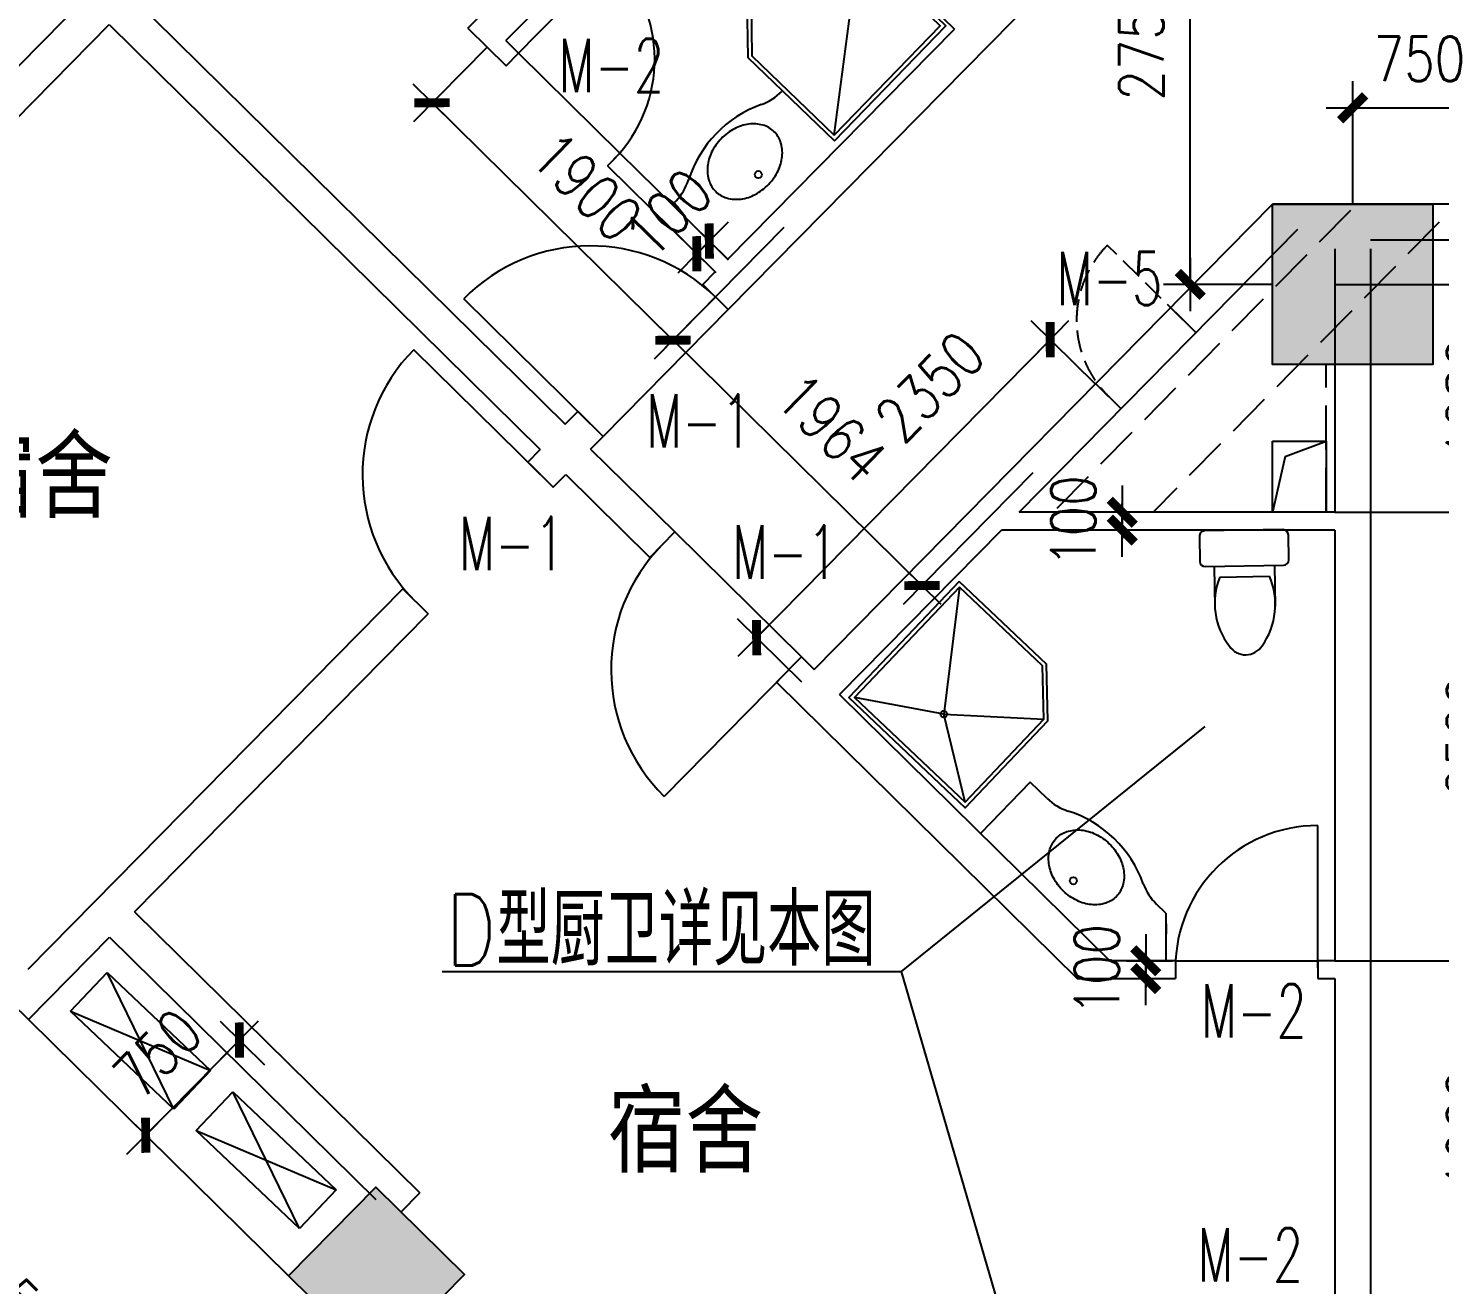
# Model space of a CAD drawing. Extents: x -357449 to -117302, y 127569 to 244935.
# Drawn here: x -330711 to -322782, y 213122 to 220181 of the extents above; entities that cross this region are included whole.
import ezdxf
from ezdxf.enums import TextEntityAlignment as Align

# ---------------------------------------------------------------- set-up
doc = ezdxf.new("R2010")
doc.units = 0
doc.header["$MEASUREMENT"] = 0
doc.linetypes.add('DASH', pattern=[0.35, 0.25, -0.1])
doc.layers.get('0').update_dxf_attribs({"linetype": 'CONTINUOUS'})
doc.layers.get('DEFPOINTS').update_dxf_attribs({"linetype": 'CONTINUOUS'})
for name, color, linetype in [('1', 8, 'CONTINUOUS'), ('COLUMN', 4, 'CONTINUOUS'), ('DIM', 7, 'CONTINUOUS'), ('F', 31, 'CONTINUOUS'), ('WALL', 1, 'CONTINUOUS'), ('WINDOW', 4, 'CONTINUOUS'), ('WINDOWS', 4, 'CONTINUOUS'), ('阳台', 4, 'CONTINUOUS')]:
    doc.layers.add(name, color=color, linetype=linetype)
doc.layers.add('AXIS', color=3, linetype='CONTINUOUS', lineweight=9)
doc.styles.add('_HZTXT', font='txt.shx', dxfattribs={"bigfont": 'fs.shx'})
doc.styles.add('CHINA', font='SimSun.ttf', dxfattribs={"width": 0.85, "height": 150})
doc.styles.add('DIM_FONT', font='SIMPLEX.shx', dxfattribs={"width": 0.8})
doc.styles.add('FS', font='txt.shx', dxfattribs={"width": 0.66, "height": 150, "bigfont": 'fs.shx'})
doc.dimstyles.new('DIMN-200', dxfattribs={"dimtxt": 300, "dimasz": 1, "dimexe": 250, "dimexo": 0, "dimgap": 150, "dimtad": 1, "dimdec": 0, "dimdsep": 46, "dimtxsty": 'DIM_FONT', "dimblk": '_DIMX', "dimcen": 2.5, "dimclrd": 256, "dimclre": 256, "dimclrt": 4, "dimadec": 0, "dimazin": 0, "dimtfac": 1, "dimtdec": 0, "dimtix": 1, "dimtmove": 2, "dimatfit": 3, "dimldrblk": '_DIMX', "dimfxl": 0, "dimtolj": 1, "dimtzin": 0, "dimarcsym": 0})
doc.dimstyles.get("Standard").update_dxf_attribs({"dimtxt": 375, "dimasz": 1, "dimexe": 150, "dimexo": 0, "dimgap": 200, "dimtad": 1, "dimdec": 0, "dimzin": 0, "dimdsep": 46, "dimtxsty": 'DIM_FONT', "dimblk1": '_DIMX', "dimblk2": '_DIMX', "dimsah": 1, "dimcen": 200, "dimclrd": 256, "dimclre": 256, "dimclrt": 4, "dimadec": 0, "dimazin": 0, "dimtfac": 1, "dimtdec": 0, "dimtix": 1, "dimtmove": 2, "dimatfit": 3, "dimldrblk": '_DIMX', "dimfxl": 0, "dimtolj": 1, "dimtzin": 0, "dimarcsym": 0})

# ---------------------------------------------------------------- blocks, each defined once
blk = doc.blocks.new('_DIMX')
blk.add_line((-150, 0), (150, 0))
at = {"const_width": 50}
blk.add_lwpolyline([(-70, -70), (70, 70)], dxfattribs=at)
blk = doc.blocks.new('*D34')
at = {"linetype": 'ByBlock'}
for p, q in [((-327270.3, 220512.9), (-329147.4, 218608)), ((-329041.4, 218714.2), (-315972, 205835.5)), ((-314199.5, 207632.8), (-316076.5, 205728))]:
    blk.add_line(p, q, dxfattribs=at)
at = {"layer": 'DEFPOINTS', "color": 0, "linetype": 'ByBlock'}
for p in [(-327270.3, 220512.9), (-314199.5, 207632.8), (-315971.3, 205834.8)]:
    blk.add_point(p, dxfattribs=at)
at = {"linetype": 'ByBlock'}
for p, rotation in [((-329042.1, 218714.9), 135.4212849045239), ((-315971.3, 205834.8), 315.4212849045239)]:
    blk.add_blockref('_DIMX', p, dxfattribs=dict(at, rotation=rotation))
at = {"color": 4, "linetype": 'ByBlock', "insert": (-322313.7, 212470.7), "char_height": 250, "attachment_point": 5, "rotation": 315.42128, "style": 'DIM_FONT'}
blk.add_mtext('\\A1;18351', dxfattribs=at)
blk = doc.blocks.new('*D38')
at = {"linetype": 'ByBlock'}
for p, q in [((-321945.1, 214234.3), (-322798.3, 213368.5)), ((-322692.3, 213474.6), (-320913, 211721.3)), ((-320164.3, 212479.6), (-321017.6, 211613.7))]:
    blk.add_line(p, q, dxfattribs=at)
at = {"layer": 'DEFPOINTS', "color": 0, "linetype": 'ByBlock'}
for p in [(-321945.1, 214234.3), (-320164.3, 212479.6), (-320912.3, 211720.6)]:
    blk.add_point(p, dxfattribs=at)
at = {"linetype": 'ByBlock'}
for p, rotation in [((-322693, 213475.3), 135.4212849048249), ((-320912.3, 211720.6), 315.4212849048249)]:
    blk.add_blockref('_DIMX', p, dxfattribs=dict(at, rotation=rotation))
at = {"color": 4, "linetype": 'ByBlock', "insert": (-321609.6, 212793.8), "char_height": 250, "attachment_point": 5, "rotation": 315.42128, "style": 'DIM_FONT'}
blk.add_mtext('\\A1;2500', dxfattribs=at)
blk = doc.blocks.new('*D41')
at = {"linetype": 'ByBlock'}
for p, q in [((-321429.6, 214757.4), (-322236.8, 213938.3)), ((-322130.8, 214044.4), (-320600.8, 212536.8)), ((-319898.2, 213248.4), (-320705.3, 212429.2))]:
    blk.add_line(p, q, dxfattribs=at)
at = {"layer": 'DEFPOINTS', "color": 0, "linetype": 'ByBlock'}
for p in [(-321429.6, 214757.4), (-319898.2, 213248.4), (-320600.1, 212536.1)]:
    blk.add_point(p, dxfattribs=at)
at = {"linetype": 'ByBlock'}
for p, rotation in [((-322131.5, 214045.1), 135.421284904819), ((-320600.1, 212536.1), 315.421284904819)]:
    blk.add_blockref('_DIMX', p, dxfattribs=dict(at, rotation=rotation))
at = {"color": 4, "linetype": 'ByBlock', "insert": (-321172.8, 213486.5), "char_height": 250, "attachment_point": 5, "rotation": 315.42128, "style": 'DIM_FONT'}
blk.add_mtext('\\A1;2150', dxfattribs=at)
blk = doc.blocks.new('*D385')
at = {"linetype": 'ByBlock'}
for p, q in [((-318467.3, 220470.5), (-318881.1, 220050.6)), ((-318775.2, 220156.7), (-317423.2, 218824.6)), ((-317114, 219137), (-317527.8, 218717))]:
    blk.add_line(p, q, dxfattribs=at)
at = {"layer": 'DEFPOINTS', "color": 0, "linetype": 'ByBlock'}
for p in [(-318467.3, 220470.5), (-317114, 219137), (-317422.5, 218823.9)]:
    blk.add_point(p, dxfattribs=at)
at = {"linetype": 'ByBlock'}
for p, rotation in [((-318775.9, 220157.4), 135.421284903985), ((-317422.5, 218823.9), 315.421284903985)]:
    blk.add_blockref('_DIMX', p, dxfattribs=dict(at, rotation=rotation))
at = {"color": 4, "linetype": 'ByBlock', "insert": (-317906.2, 219686.5), "char_height": 250, "attachment_point": 5, "rotation": 315.42128, "style": 'DIM_FONT'}
blk.add_mtext('\\A1;1900', dxfattribs=at)
blk = doc.blocks.new('*D55')
at = {"linetype": 'ByBlock'}
for p, q in [((-316214.2, 220050.1), (-316943.1, 219310.4)), ((-316837.1, 219416.6), (-315439.8, 218039.7)), ((-314815.5, 218671.8), (-315544.4, 217932.2))]:
    blk.add_line(p, q, dxfattribs=at)
at = {"layer": 'DEFPOINTS', "color": 0, "linetype": 'ByBlock'}
for p in [(-316214.2, 220050.1), (-314815.5, 218671.8), (-315439.1, 218039)]:
    blk.add_point(p, dxfattribs=at)
at = {"linetype": 'ByBlock'}
for p, rotation in [((-316837.8, 219417.3), 135.4212849041668), ((-315439.1, 218039), 315.4212849041669)]:
    blk.add_blockref('_DIMX', p, dxfattribs=dict(at, rotation=rotation))
at = {"color": 4, "linetype": 'ByBlock', "insert": (-315945.4, 218924), "char_height": 250, "attachment_point": 5, "rotation": 315.42128, "style": 'DIM_FONT'}
blk.add_mtext('\\A1;1964', dxfattribs=at)
blk = doc.blocks.new('*D388')
at = {"linetype": 'ByBlock'}
for p, q in [((-313703.9, 215337.3), (-312525.5, 215337.3)), ((-312675.5, 215336.3), (-312675.5, 213438.3)), ((-313703.9, 213437.3), (-312525.5, 213437.3))]:
    blk.add_line(p, q, dxfattribs=at)
at = {"layer": 'DEFPOINTS', "color": 0, "linetype": 'ByBlock'}
for p in [(-313703.9, 215337.3), (-313703.9, 213437.3), (-312675.5, 213437.3)]:
    blk.add_point(p, dxfattribs=at)
at = {"linetype": 'ByBlock'}
for p, rotation in [((-312675.5, 215337.3), 90), ((-312675.5, 213437.3), 270)]:
    blk.add_blockref('_DIMX', p, dxfattribs=dict(at, rotation=rotation))
at = {"color": 4, "linetype": 'ByBlock', "insert": (-312950.5, 214387.3), "char_height": 250, "attachment_point": 5, "rotation": 90, "style": 'DIM_FONT'}
blk.add_mtext('\\A1;1900', dxfattribs=at)
blk = doc.blocks.new('*D387')
at = {"linetype": 'ByBlock'}
for p, q in [((-313703.9, 217857.3), (-312525.5, 217857.3)), ((-312675.5, 217856.3), (-312675.5, 215338.3)), ((-313703.9, 215337.3), (-312525.5, 215337.3))]:
    blk.add_line(p, q, dxfattribs=at)
at = {"layer": 'DEFPOINTS', "color": 0, "linetype": 'ByBlock'}
for p in [(-313703.9, 217857.3), (-313703.9, 215337.3), (-312675.5, 215337.3)]:
    blk.add_point(p, dxfattribs=at)
at = {"linetype": 'ByBlock'}
for p, rotation in [((-312675.5, 217857.3), 90), ((-312675.5, 215337.3), 270)]:
    blk.add_blockref('_DIMX', p, dxfattribs=dict(at, rotation=rotation))
at = {"color": 4, "linetype": 'ByBlock', "insert": (-312950.5, 216597.3), "char_height": 250, "attachment_point": 5, "rotation": 90, "style": 'DIM_FONT'}
blk.add_mtext('\\A1;2520', dxfattribs=at)
blk = doc.blocks.new('*D386')
at = {"linetype": 'ByBlock'}
for p, q in [((-313703.9, 219137.3), (-312525.5, 219137.3)), ((-312675.5, 217858.3), (-312675.5, 219136.3)), ((-313703.9, 217857.3), (-312525.5, 217857.3))]:
    blk.add_line(p, q, dxfattribs=at)
at = {"layer": 'DEFPOINTS', "color": 0, "linetype": 'ByBlock'}
for p in [(-313703.9, 219137.3), (-312675.5, 219137.3), (-313703.9, 217857.3)]:
    blk.add_point(p, dxfattribs=at)
at = {"linetype": 'ByBlock'}
for p, rotation in [((-312675.5, 219137.3), 90), ((-312675.5, 217857.3), 270)]:
    blk.add_blockref('_DIMX', p, dxfattribs=dict(at, rotation=rotation))
at = {"color": 4, "linetype": 'ByBlock', "insert": (-312950.5, 218497.3), "char_height": 250, "attachment_point": 5, "rotation": 90, "style": 'DIM_FONT'}
blk.add_mtext('\\A1;1280', dxfattribs=at)
blk = doc.blocks.new('*D64')
at = {"linetype": 'ByBlock'}
for p, q in [((-313603.9, 219587.3), (-313603.9, 220279)), ((-312853.9, 219587.3), (-312853.9, 220279)), ((-313604.9, 220129), (-313605.9, 220129)), ((-313603.9, 220129), (-312853.9, 220129)), ((-312852.9, 220129), (-312851.9, 220129))]:
    blk.add_line(p, q, dxfattribs=at)
at = {"layer": 'DEFPOINTS', "color": 0, "linetype": 'ByBlock'}
for p in [(-312853.9, 220129), (-313603.9, 219587.3), (-312853.9, 219587.3)]:
    blk.add_point(p, dxfattribs=at)
at = {"linetype": 'ByBlock'}
blk.add_blockref('_DIMX', (-313603.9, 220129), dxfattribs=at)
at = {"linetype": 'ByBlock', "rotation": 180}
blk.add_blockref('_DIMX', (-312853.9, 220129), dxfattribs=at)
at = {"color": 4, "linetype": 'ByBlock', "insert": (-313228.9, 220404), "char_height": 250, "attachment_point": 5, "style": 'DIM_FONT'}
blk.add_mtext('\\A1;750', dxfattribs=at)
blk = doc.blocks.new('*D637')
at = {"linetype": 'ByBlock'}
for p, q in [((-313153.9, 221887.3), (-313766.4, 221887.3)), ((-313616.4, 219138.3), (-313616.4, 221886.3)), ((-313153.9, 219137.3), (-313766.4, 219137.3))]:
    blk.add_line(p, q, dxfattribs=at)
at = {"layer": 'DEFPOINTS', "color": 0, "linetype": 'ByBlock'}
for p in [(-313616.4, 221887.3), (-313153.9, 221887.3), (-313153.9, 219137.3)]:
    blk.add_point(p, dxfattribs=at)
at = {"linetype": 'ByBlock'}
for p, rotation in [((-313616.4, 221887.3), 90), ((-313616.4, 219137.3), 270)]:
    blk.add_blockref('_DIMX', p, dxfattribs=dict(at, rotation=rotation))
at = {"color": 4, "linetype": 'ByBlock', "insert": (-313891.4, 220512.3), "char_height": 250, "attachment_point": 5, "rotation": 90, "style": 'DIM_FONT'}
blk.add_mtext('\\A1;2750', dxfattribs=at)
blk = doc.blocks.new('*D1250')
at = {"linetype": 'ByBlock'}
for p, q in [((-326262.1, 218181.3), (-326622.6, 218536.6)), ((-326516.5, 218430.6), (-328164.4, 216758.3)), ((-327911.3, 216507.6), (-328271.9, 216862.9))]:
    blk.add_line(p, q, dxfattribs=at)
at = {"layer": 'DEFPOINTS', "color": 0, "linetype": 'ByBlock'}
for p in [(-326262.1, 218181.3), (-328165.1, 216757.6), (-327911.3, 216507.6)]:
    blk.add_point(p, dxfattribs=at)
at = {"linetype": 'ByBlock'}
for p, rotation in [((-326515.8, 218431.3), 45.42128490416685), ((-328165.1, 216757.6), 225.4212849041669)]:
    blk.add_blockref('_DIMX', p, dxfattribs=dict(at, rotation=rotation))
at = {"color": 4, "linetype": 'ByBlock', "insert": (-327191.9, 218168), "char_height": 250, "attachment_point": 5, "rotation": 45.42128, "style": 'DIM_FONT'}
blk.add_mtext('\\A1;2350', dxfattribs=at)
blk = doc.blocks.new('*D1289')
at = {"linetype": 'ByBlock'}
for p, q in [((-325937.1, 217461.9), (-326261.2, 217461.9)), ((-326111.2, 217462.9), (-326111.2, 217463.9)), ((-326111.2, 217461.9), (-326111.2, 217361.9)), ((-325937.1, 217361.9), (-326261.2, 217361.9)), ((-326111.2, 217360.9), (-326111.2, 217359.9))]:
    blk.add_line(p, q, dxfattribs=at)
at = {"layer": 'DEFPOINTS', "color": 0, "linetype": 'ByBlock'}
for p in [(-325937.1, 217461.9), (-326111.2, 217361.9), (-325937.1, 217361.9)]:
    blk.add_point(p, dxfattribs=at)
at = {"linetype": 'ByBlock'}
for p, rotation in [((-326111.2, 217461.9), 270), ((-326111.2, 217361.9), 90)]:
    blk.add_blockref('_DIMX', p, dxfattribs=dict(at, rotation=rotation))
at = {"color": 4, "linetype": 'ByBlock', "insert": (-326386.2, 217411.9), "char_height": 250, "attachment_point": 5, "rotation": 90, "style": 'DIM_FONT'}
blk.add_mtext('\\A1;100', dxfattribs=at)
blk = doc.blocks.new('*D1290')
at = {"linetype": 'ByBlock'}
for p, q in [((-328630.1, 219181.3), (-328324.1, 218879.8)), ((-328700.3, 219110.1), (-328394.3, 218808.6)), ((-328501.1, 218913.9), (-328430.9, 218985.1)), ((-328430.2, 218985.8), (-328429.5, 218986.5)), ((-328501.8, 218913.2), (-328502.5, 218912.5))]:
    blk.add_line(p, q, dxfattribs=at)
at = {"layer": 'DEFPOINTS', "color": 0, "linetype": 'ByBlock'}
for p in [(-328630.1, 219181.3), (-328700.3, 219110.1), (-328430.9, 218985.1)]:
    blk.add_point(p, dxfattribs=at)
at = {"linetype": 'ByBlock'}
for p, rotation in [((-328430.9, 218985.1), 225.4212849040132), ((-328501.1, 218913.9), 45.42128490401323)]:
    blk.add_blockref('_DIMX', p, dxfattribs=dict(at, rotation=rotation))
at = {"color": 4, "linetype": 'ByBlock', "insert": (-328661.9, 219142.5), "char_height": 250, "attachment_point": 5, "rotation": 45.42128, "style": 'DIM_FONT'}
blk.add_mtext('\\A1;100', dxfattribs=at)
blk = doc.blocks.new('*D1291')
at = {"linetype": 'ByBlock'}
for p, q in [((-326088, 214941.9), (-325828.9, 214941.9)), ((-325978.9, 214942.9), (-325978.9, 214943.9)), ((-325978.9, 214841.9), (-325978.9, 214941.9)), ((-326088, 214841.9), (-325828.9, 214841.9)), ((-325978.9, 214840.9), (-325978.9, 214839.9))]:
    blk.add_line(p, q, dxfattribs=at)
at = {"layer": 'DEFPOINTS', "color": 0, "linetype": 'ByBlock'}
for p in [(-326088, 214941.9), (-325978.9, 214941.9), (-326088, 214841.9)]:
    blk.add_point(p, dxfattribs=at)
at = {"linetype": 'ByBlock'}
for p, rotation in [((-325978.9, 214941.9), 270), ((-325978.9, 214841.9), 90)]:
    blk.add_blockref('_DIMX', p, dxfattribs=dict(at, rotation=rotation))
at = {"color": 4, "linetype": 'ByBlock', "insert": (-326253.9, 214891.9), "char_height": 250, "attachment_point": 5, "rotation": 90, "style": 'DIM_FONT'}
blk.add_mtext('\\A1;100', dxfattribs=at)
blk = doc.blocks.new('*D1345')
at = {"linetype": 'ByBlock'}
for p, q in [((-330183.8, 215145.6), (-330433.1, 215391.3)), ((-330326.2, 215286), (-330852.6, 214751.8)), ((-330325.5, 215286.7), (-330324.8, 215287.4)), ((-330710.2, 214611.4), (-330959.5, 214857.1)), ((-330853.3, 214751.1), (-330854, 214750.4))]:
    blk.add_line(p, q, dxfattribs=at)
at = {"layer": 'DEFPOINTS', "color": 0, "linetype": 'ByBlock'}
for p in [(-330183.8, 215145.6), (-330852.6, 214751.8), (-330710.2, 214611.4)]:
    blk.add_point(p, dxfattribs=at)
at = {"linetype": 'ByBlock'}
for p, rotation in [((-330326.2, 215286), 225.4212849003799), ((-330852.6, 214751.8), 45.42128490037998)]:
    blk.add_blockref('_DIMX', p, dxfattribs=dict(at, rotation=rotation))
at = {"color": 4, "linetype": 'ByBlock', "insert": (-330785.3, 215211.9), "char_height": 250, "attachment_point": 5, "rotation": 45.42128, "style": 'DIM_FONT'}
blk.add_mtext('\\A1;750', dxfattribs=at)

msp = doc.modelspace()

# ---------------------------------------------------------------- hatches: boundary and pattern name
at = {"layer": 'COLUMN'}
h = msp.add_hatch(color=256, dxfattribs=at)
h.paths.add_polyline_path([(-323270.51, 219191.93), (-323720.51, 219191.93), (-323720.51, 218741.93), (-323270.51, 218741.93)])
h.paths.add_polyline_path([(-323270.51, 218741.93), (-322820.51, 218741.93), (-322820.51, 219191.93), (-323270.51, 219191.93)])
h.paths.add_polyline_path([(-323270.51, 218741.93), (-323270.51, 218291.93), (-322820.51, 218291.93), (-322820.51, 218741.93)])
h.paths.add_polyline_path([(-323270.51, 218741.93), (-323720.51, 218741.93), (-323720.51, 218291.93), (-323270.51, 218291.93)])
h = msp.add_hatch(color=256, dxfattribs=at)
h.paths.add_polyline_path([(-328758.66, 213671.13), (-329004.32, 213421.83), (-328755.02, 213176.17), (-328509.36, 213425.47)])
h.paths.add_polyline_path([(-329004.32, 213421.83), (-329249.98, 213172.53), (-329000.68, 212926.87), (-328755.02, 213176.17)])
h.paths.add_polyline_path([(-328509.36, 213425.47), (-328755.02, 213176.17), (-328505.72, 212930.51), (-328260.06, 213179.81)])
h.paths.add_polyline_path([(-328505.72, 212930.51), (-328755.02, 213176.17), (-329000.68, 212926.87), (-328751.38, 212681.21)])

# ---------------------------------------------------------------- linework, layer by layer
at = {"layer": '1'}
for p, q in [((-326182.97, 219579.66), (-326089.33, 220292.05)), ((-327093, 219189.83), (-327072.04, 219211.54)), ((-324150.7, 218470.43), (-324293.15, 218610.8)), ((-324571.83, 218043.05), (-324714.29, 218183.43)), ((-323662.75, 217364.21), (-324102.68, 217356.53)), ((-324132.16, 217326.01), (-324129.71, 217186.03)), ((-323629.79, 217194.76), (-323632.23, 217334.74)), ((-324099.19, 217156.56), (-323659.26, 217164.24)), ((-324048.94, 217157.04), (-324044.93, 216927.08)), ((-323709.5, 217162.97), (-323705.48, 216933)), ((-325480.38, 217041.22), (-325567.81, 216328.05)), ((-324017.9, 217097.57), (-323738.44, 217102.45)), ((-325567.81, 216328.05), (-326068.92, 216421.03)), ((-325567.81, 216328.05), (-325005.99, 216299.03)), ((-325448.73, 215832.49), (-325567.81, 216328.05)), ((-325083.14, 215945.75), (-325361, 215658.01)), ((-324987.61, 215853.5), (-325083.14, 215945.75)), ((-324320.64, 215209.41), (-324373.01, 215259.98)), ((-324320.64, 215209.41), (-324320.64, 214941.93)), ((-324320.64, 215209.41), (-324318.61, 215092.76)), ((-330473.34, 214659.23), (-330266.94, 214876.94)), ((-329892.77, 214108.83), (-330266.94, 214876.94)), ((-330266.94, 214876.94), (-329686.37, 214326.55)), ((-330473.34, 214659.23), (-329686.37, 214326.55)), ((-329892.77, 214108.83), (-330473.34, 214659.23)), ((-329686.37, 214326.55), (-329892.77, 214108.83)), ((-329768.51, 213988.08), (-329562.11, 214205.8)), ((-329562.11, 214205.8), (-328981.54, 213655.4)), ((-329187.94, 213437.69), (-329562.11, 214205.8)), ((-329768.51, 213988.08), (-328981.54, 213655.4)), ((-329187.94, 213437.69), (-329768.51, 213988.08)), ((-328981.54, 213655.4), (-329187.94, 213437.69))]:
    msp.add_line(p, q, dxfattribs=at)
for points in [[(-326182.42, 219547.85), (-325557.23, 220195.26), (-326204.63, 220820.45), (-326673.53, 220334.89), (-326667.97, 220016.74)], [(-326182.97, 219579.66), (-325589.04, 220194.7), (-326204.08, 220788.63), (-326650.87, 220325.97), (-326645.64, 220026.45)], [(-325481.21, 217073.03), (-326100.73, 216420.2), (-325447.9, 215800.68), (-324983.26, 216290.3), (-324991.59, 216608.39)], [(-325480.38, 217041.22), (-326068.92, 216421.03), (-325448.73, 215832.49), (-325005.99, 216299.03), (-325013.83, 216598.49)]]:
    msp.add_lwpolyline(points, close=True, dxfattribs=at)
for points in [[(-326818.44, 219560.52, 0.0789663), (-326871.99, 219483.96, 0.0881515), (-326894.9, 219403.34, 0.1052687), (-326886.09, 219322.65, 0.1216849), (-326848.61, 219262.96, 0.1216849), (-326787.65, 219227.59, 0.1052687), (-326706.7, 219221.6, 0.0881515), (-326626.93, 219247.31, 0.0789663), (-326552.29, 219303.49, 0.0789663), (-326498.75, 219380.05, 0.0881515), (-326475.83, 219460.67, 0.1052687), (-326484.64, 219541.36, 0.1216849), (-326522.12, 219601.05, 0.1216849), (-326583.08, 219636.42, 0.1052687), (-326664.03, 219642.41, 0.0881515), (-326743.81, 219616.7, 0.0789663)], [(-324638.63, 215599.9, -0.0789663), (-324582.45, 215525.26, -0.0881515), (-324556.74, 215445.49, -0.1052687), (-324562.73, 215364.54, -0.1216849), (-324598.1, 215303.58, -0.1216849), (-324657.79, 215266.1, -0.1052687), (-324738.48, 215257.29, -0.0881515), (-324819.1, 215280.2, -0.0789663), (-324895.66, 215333.74, -0.0789663), (-324951.84, 215408.38, -0.0881515), (-324977.55, 215488.15, -0.1052687), (-324971.56, 215569.1, -0.1216849), (-324936.19, 215630.07, -0.1216849), (-324876.5, 215667.54, -0.1052687), (-324795.8, 215676.35, -0.0881515), (-324715.18, 215653.44, -0.0789663)]]:
    msp.add_lwpolyline(points, format="xyb", close=True, dxfattribs=at)
for centre, radius in [((-326609.83, 219359.07), 20), ((-325567.81, 216328.05), 18.75), ((-324840.08, 215391.29), 20)]:
    msp.add_circle(centre, radius, dxfattribs=at)
for centre, radius, start, end in [((-326694.33, 220034.54), 300, 289.650576, 316), ((-326370.65, 219128.09), 662.5, 109.650576, 162.349424), ((-327287.84, 219419.93), 300, 316, 342.349424), ((-324102.16, 217326.54), 30, 91, 181), ((-323662.23, 217334.21), 30, 1, 91), ((-323659.78, 217194.24), 30, 271, 1), ((-324099.72, 217186.56), 30, 181, 271), ((-323648.16, 216951.56), 397.53, 158.450475, 217.638145), ((-324102.87, 216943.62), 397.53, 324.361855, 23.549525), ((-323872.43, 216770.9), 109.78, 214.450858, 327.549142), ((-324779.22, 216069.3), 300, 226, 252.349424), ((-325071.06, 215152.11), 662.5, 19.650576, 72.349424), ((-324164.61, 215475.78), 300, 199.650576, 226)]:
    msp.add_arc(centre, radius, start, end, dxfattribs=at)
at = {"layer": 'COLUMN'}
for p, q in [((-327992.04, 220005.55), (-327430.53, 220575.38)), ((-327956.94, 220041.16), (-327387.12, 219479.65)), ((-326436.88, 216577.79), (-327138.77, 215865.5)), ((-330710.17, 214611.4), (-329249.98, 213172.53))]:
    msp.add_line(p, q, dxfattribs=at)
for points in [[(-323720.51, 219191.93), (-322820.51, 219191.93), (-322820.51, 218291.93), (-323720.51, 218291.93)], [(-329249.98, 213172.53), (-328758.66, 213671.13), (-328260.06, 213179.81), (-328751.38, 212681.21)]]:
    msp.add_lwpolyline(points, close=True, dxfattribs=at)
for centre, radius, start, end in [((-327992.04, 220005.55), 800, 315.421285, 45.421285), ((-326436.88, 216577.79), 1000, 135.421285, 225.421285)]:
    msp.add_arc(centre, radius, start, end, dxfattribs=at)
at = {"layer": 'WALL'}
for p, q in [((-328028.17, 220111.35), (-326755, 221403.39)), ((-326755, 221403.39), (-325508.5, 220175.08)), ((-326779.59, 218600.21), (-324839.62, 220568.92)), ((-333276.48, 217421.04), (-330258.36, 220483.87)), ((-330258.36, 220483.87), (-327694.13, 217957.07)), ((-328240.82, 220180.5), (-328170.63, 220251.73)), ((-333134.02, 217280.66), (-330256.28, 220201.04)), ((-330256.28, 220201.04), (-327834.5, 217814.61)), ((-328240.82, 220180.5), (-328027.13, 219969.93)), ((-326781.67, 218883.05), (-325508.5, 220175.08)), ((-328028.17, 220111.35), (-327956.94, 220041.16)), ((-328027.13, 219969.93), (-327956.94, 220041.16)), ((-327457.3, 219408.42), (-327387.12, 219479.65)), ((-327387.12, 219479.65), (-326781.67, 218883.05)), ((-327457.3, 219408.42), (-326851.86, 218811.82)), ((-326295.46, 216578.83), (-323720.51, 219191.93)), ((-322520.51, 219191.93), (-323720.51, 219191.93)), ((-325144.47, 217461.93), (-323578.06, 219051.55)), ((-323370.51, 218941.93), (-323370.51, 217461.93)), ((-323170.51, 218991.93), (-322520.51, 218991.93)), ((-323170.51, 218941.93), (-323170.51, 211363.59)), ((-326922.05, 218740.59), (-326851.86, 218811.82)), ((-326922.05, 218740.59), (-326779.59, 218600.21)), ((-327694.13, 217957.07), (-327623.94, 218028.3)), ((-327623.94, 218028.3), (-327481.48, 217887.92)), ((-327551.67, 217816.69), (-327481.48, 217887.92)), ((-327904.69, 217743.39), (-327834.5, 217814.61)), ((-327551.67, 217816.69), (-327078.98, 217350.91)), ((-327904.69, 217743.39), (-327762.24, 217603.01)), ((-327762.24, 217603.01), (-327692.05, 217674.24)), ((-327692.05, 217674.24), (-327219.36, 217208.45)), ((-323370.51, 217461.93), (-325144.47, 217461.93)), ((-327219.36, 217208.45), (-327078.98, 217350.91)), ((-326153.01, 216438.45), (-325243.01, 217361.93)), ((-323370.51, 217361.93), (-325243.01, 217361.93)), ((-323370.51, 217361.93), (-323370.51, 214941.93)), ((-330712.25, 214894.24), (-328606.58, 217031.1)), ((-328606.58, 217031.1), (-328464.12, 216890.72)), ((-330113.56, 215216.85), (-328464.12, 216890.72)), ((-326507.07, 216506.56), (-326366.69, 216649.02)), ((-326366.69, 216649.02), (-326295.46, 216578.83)), ((-326507.07, 216506.56), (-324817.78, 214841.93)), ((-326153.01, 216438.45), (-324634.31, 214941.93)), ((-330113.56, 215216.85), (-328510.92, 213637.6)), ((-330710.17, 214611.4), (-331208.77, 215102.73)), ((-330710.17, 214611.4), (-330253.94, 215074.39)), ((-330253.94, 215074.39), (-328758.14, 213600.42)), ((-324266.98, 214941.93), (-324634.31, 214941.93)), ((-324266.98, 214941.93), (-324266.98, 214841.93, 0)), ((-323466.98, 214941.93), (-323466.98, 214841.93, 0)), ((-323370.51, 214941.93), (-323466.98, 214941.93)), ((-324817.78, 214841.93), (-324266.98, 214841.93)), ((-323466.98, 214841.93), (-323370.51, 214841.93)), ((-323370.51, 214841.93), (-323370.51, 213041.93)), ((-328616.2, 213530.76), (-328510.92, 213637.6))]:
    msp.add_line(p, q, dxfattribs=at)
at = {"layer": 'WINDOW'}
for p, q in [((-326779.59, 218600.21), (-327481.48, 217887.92)), ((-327078.98, 217350.91), (-326366.69, 216649.02)), ((-324101.2, 216258.62, -1642299785.45), (-325807.07, 214880.97)), ((-328386.03, 214880.97), (-325807.07, 214880.97)), ((-325807.07, 214880.97), (-324836.4, 211554.21))]:
    msp.add_line(p, q, dxfattribs=at)
at = {"layer": 'WINDOWS'}
for p, q in [((-327552.71, 217958.11), (-328264.84, 218660.15)), ((-327833.46, 217673.2), (-328545.9, 218374.93)), ((-323649.24, 217775.92), (-323420.51, 217861.93)), ((-323649.24, 217775.92), (-323720.51, 217461.93)), ((-323466.98, 214901.93, 1642299785.45), (-323466.98, 215701.93, 1642299785.45)), ((-324266.98, 214941.93), (-323466.98, 214941.93))]:
    msp.add_line(p, q, dxfattribs=at)
msp.add_lwpolyline([(-323720.51, 217861.93), (-323420.51, 217861.93), (-323420.51, 217461.93), (-323720.51, 217461.93)], close=True, dxfattribs=at)
for centre, radius, start, end in [((-327552.71, 217958.11), 1000, 45.408938, 135.408938), ((-327833.46, 217673.2), 1000, 135.433632, 225.433632), ((-323466.98, 214901.93, 1642299785.45), 800, 90, 180)]:
    msp.add_arc(centre, radius, start, end, dxfattribs=at)
at = {"layer": '阳台', "color": 8, "linetype": 'DASH', "ltscale": 1000}
for p, q in [((-323282.84, 219156.83), (-324953.01, 217461.93)), ((-322784.9, 219092.26), (-324391.43, 217461.93)), ((-323420.51, 217461.93), (-323420.51, 218291.93))]:
    msp.add_line(p, q, dxfattribs=at)
at = {"layer": '阳台', "color": 8, "linetype": 'DASH', "ltscale": 500}
msp.add_line((-324221.93, 218540.62), (-324649.3, 218961.75), dxfattribs=at)
msp.add_arc((-324221.93, 218540.62), 600, 135.421285, 225.421285, dxfattribs=at)

# ---------------------------------------------------------------- texts
at = {"linetype": 'Continuous', "style": '_HZTXT', "width": 0.8}
msp.add_text('D型厨卫详见本图', height=400, dxfattribs=at).set_placement((-327159.93, 215115.34), align=Align.MIDDLE_CENTER)
at = {"layer": '1', "style": 'DIM_FONT', "text_generation_flag": 4, "width": 0.8, "flags": 9}
for tag, s in [('YSIZE', '650'), ('XSIZE', '500')]:
    msp.add_attdef(tag, (-323882.72, 217360.37), s, height=0.5, rotation=1, dxfattribs=at)
at = {"layer": 'DIM', "style": 'CHINA', "width": 0.8}
for p in [(-331108.47, 217473.23), (-327455.59, 213795.29)]:
    msp.add_text('宿舍', height=400, dxfattribs=at).set_placement(p)
at = {"layer": 'F', "style": 'FS', "width": 0.66}
for s, p in [('M-2', (-327732.77, 219821.73)), ('M-5', (-324934.4, 218625.23)), ('M-1', (-327241.01, 217824.75)), ('M-1', (-328292.02, 217136.69)), ('M-1', (-326757.79, 217088.41)), ('M-2', (-324123.63, 214510.61)), ('M-2', (-324143.11, 213139.37))]:
    msp.add_text(s, height=300, dxfattribs=at).set_placement(p)

# ---------------------------------------------------------------- dimensions: what is measured, and where the dimension line sits
at = {"layer": 'AXIS'}
for p1, p2, distance, picture, middle in [((-323270.51, 219191.93), (-322520.51, 219191.93), 541.79, '*D64', (-322895.51, 220008.72)), ((-336936.98, 220117.58), (-323866.1, 207237.52), -2524.33, '*D34', (-331980.32, 212075.38)), ((-331096.23, 214362.09), (-329564.81, 212853.03), -1000, '*D41', (-330839.39, 213091.16)), ((-331611.71, 213838.98), (-329830.99, 212084.26), -1065.59, '*D38', (-331276.25, 212398.5))]:
    dim = msp.add_aligned_dim(p1=p1, p2=p2, distance=distance, dimstyle='DIMN-200', override={"dimtxt": 250, "dimexe": 150, "dimzin": 0, "dimblk1": '_DIMX', "dimblk2": '_DIMX', "dimsah": 1, "dimcen": 200}, dxfattribs=at)
    dim.commit()
    dim.dimension.update_dxf_attribs({"geometry": picture, "text_midpoint": middle, "insert": (-9666.64, -395.33)})
at = {"layer": 'WINDOW'}
for base, p1, p2, picture, middle, set_off in [((-324183.24, 221491.93), (-323720.74, 218741.93), (-323720.74, 221491.93), '*D637', (-324458.24, 220116.93), (-10566.87, -395.33)), ((-322342.09, 218741.93), (-323370.51, 217461.93), (-323370.51, 218741.93), '*D386', (-322617.09, 218101.93), (-9666.64, -395.33)), ((-324565.53, 217361.93), (-324391.43, 217461.93), (-324391.43, 217361.93), '*D1289', (-324840.53, 217411.93), (1545.67, 0)), ((-322342.09, 214941.93), (-323370.51, 217461.93), (-323370.51, 214941.93), '*D387', (-322617.09, 216201.93), (-9666.64, -395.33)), ((-324433.22, 214941.93), (-324542.38, 214841.93), (-324542.38, 214941.93), '*D1291', (-324708.22, 214891.93), (1545.67, 0)), ((-322342.09, 213041.93), (-323370.51, 214941.93), (-323370.51, 213041.93), '*D388', (-322617.09, 213991.93), (-9666.64, -395.33))]:
    dim = msp.add_linear_dim(base=base, p1=p1, p2=p2, angle=90, dimstyle='Standard', override={"dimtxt": 250, "dimgap": 150, "dimblk": '_DIMX'}, dxfattribs=at)
    dim.commit()
    dim.dimension.update_dxf_attribs({"geometry": picture, "text_midpoint": middle, "insert": set_off})
for p1, p2, distance, picture, middle, set_off in [((-328133.98, 220075.22), (-326780.63, 218741.63), -439.57, '*D385', (-327572.81, 219291.2), (-9666.64, -395.33)), ((-327154.58, 219110.12), (-327084.39, 219181.35), -279.59, '*D1290', (-327116.22, 219142.51), (1545.67, 0)), ((-329382.43, 214355.99), (-329908.84, 213821.78), -200, '*D1345', (-329983.97, 214422.28), (801.32, -789.62))]:
    dim = msp.add_aligned_dim(p1=p1, p2=p2, distance=distance, dimstyle='Standard', override={"dimtxt": 250, "dimgap": 150, "dimblk": '_DIMX'}, dxfattribs=at)
    dim.commit()
    dim.dimension.update_dxf_attribs({"geometry": picture, "text_midpoint": middle, "insert": set_off})
at = {"layer": 'WINDOWS'}
dim = msp.add_aligned_dim(p1=(-326465.59, 219061.34), p2=(-325066.93, 217683.09), distance=-888.42, dimstyle='Standard', override={"dimtxt": 250, "dimgap": 150, "dimblk": '_DIMX'}, dxfattribs=at)
dim.commit()
dim.dimension.update_dxf_attribs({"geometry": '*D55', "text_midpoint": (-326196.81, 217935.29), "insert": (-10251.39, -988.75)})
dim = msp.add_linear_dim(base=(-326619.38, 216757.63), p1=(-324716.39, 218181.29), p2=(-326365.65, 216507.6), angle=225.421285, dimstyle='Standard', override={"dimtxt": 250, "dimgap": 150, "dimblk": '_DIMX'}, dxfattribs=at)
dim.commit()
dim.dimension.update_dxf_attribs({"geometry": '*D1250', "text_midpoint": (-325646.27, 218167.97), "dimtype": 161, "insert": (1545.67, 0)})

doc.saveas('drawing.dxf')
